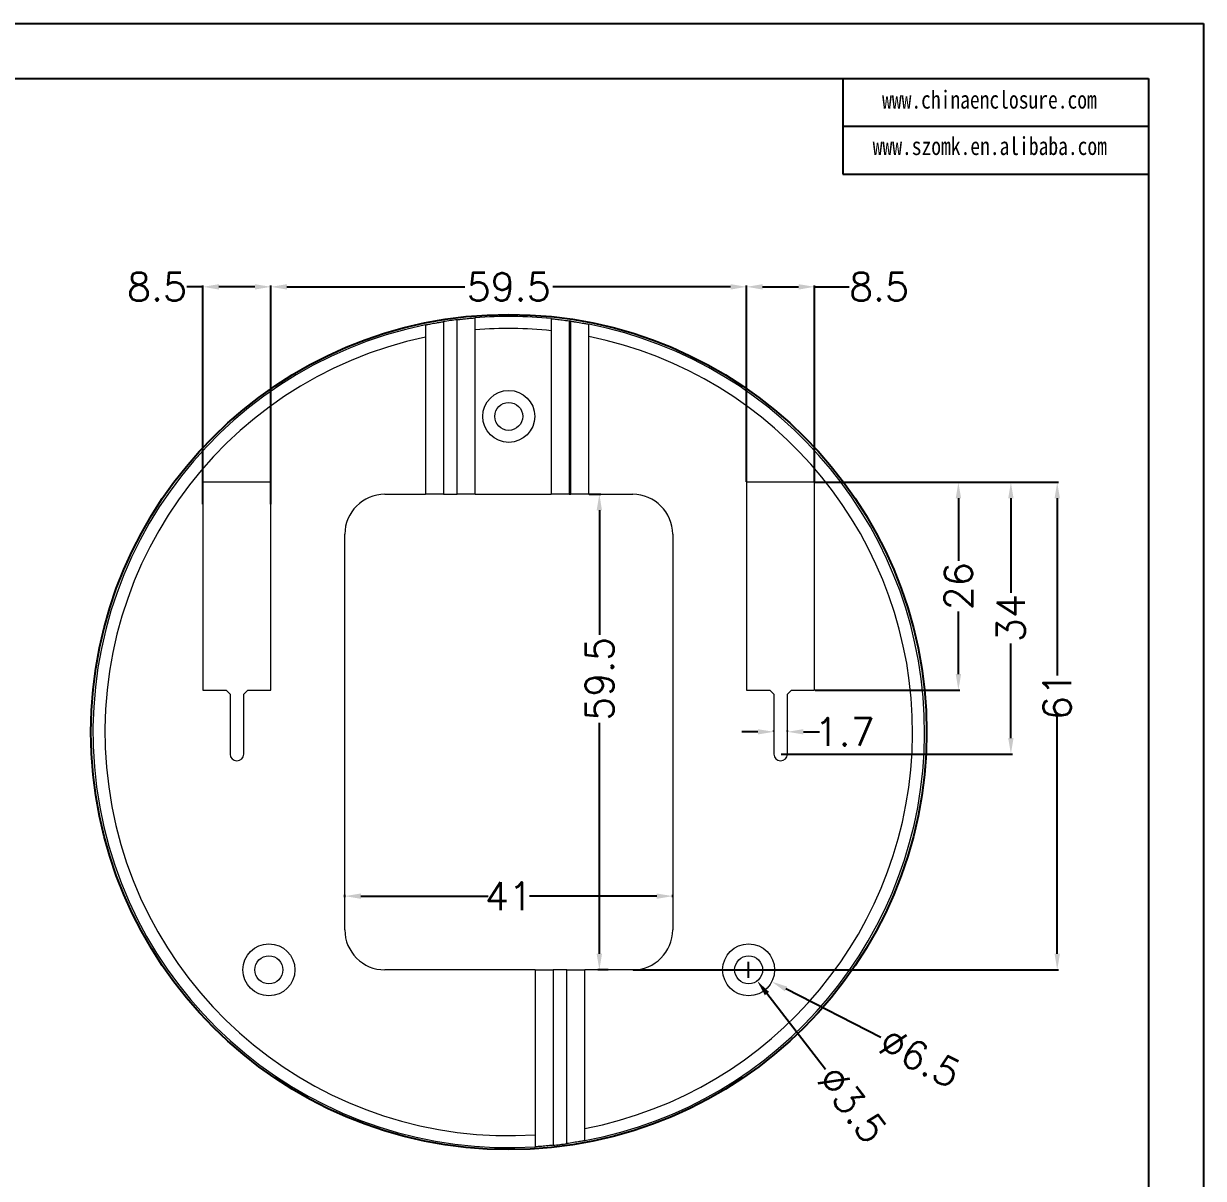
# Model space of a CAD drawing. Header units: inches. Extents: x 2104 to 3832, y 410 to 823.
# Drawn here: x 3684.6 to 3832.2, y 554.3 to 698.8 of the extents above; entities that cross this region are included whole.
import ezdxf

# ---------------------------------------------------------------- set-up
doc = ezdxf.new("R2010")
doc.units = ezdxf.units.IN
doc.layers.add('文字', color=81, linetype='Continuous')
doc.styles.get("Standard").update_dxf_attribs({"font": 'txt', "bigfont": 'gbcbig.shx'})
doc.styles.add('宋体', font='', dxfattribs={"width": 0.8, "height": 3.5})
doc.styles.get('宋体').set_extended_font_data('SimSun')
doc.dimstyles.new('3.5', dxfattribs={"dimtxt": 3.5, "dimasz": 2, "dimexe": 0.18, "dimexo": 0.0625, "dimgap": 0.25, "dimtad": 0, "dimzin": 12, "dimdsep": 46, "dimtxsty": 'Standard', "dimcen": 1, "dimclrd": 3, "dimclre": 3, "dimadec": 0, "dimazin": 0, "dimtfac": 1, "dimtofl": 0, "dimtmove": 0, "dimatfit": 3, "dimfxl": 1, "dimtolj": 1, "dimtzin": 0, "dimarcsym": 0})

# ---------------------------------------------------------------- blocks, each defined once
blk = doc.blocks.new('*D57')
at = {"color": 3, "lineweight": -2}
for p, q in [((3715.57, 641.46), (3715.57, 666.04)), ((3717.57, 665.86), (3739.82, 665.86)), ((3773.07, 665.86), (3750.82, 665.86)), ((3775.07, 641.46), (3775.07, 666.04))]:
    blk.add_line(p, q, dxfattribs=at)
at = {"color": 3}
for points in [[(3717.57, 666.19), (3717.57, 665.52), (3715.57, 665.86)], [(3773.07, 666.19), (3773.07, 665.52), (3775.07, 665.86)]]:
    blk.add_solid(points, dxfattribs=at)
at = {"layer": 'Defpoints', "color": 0}
for p in [(3775.07, 665.86), (3715.57, 641.4), (3775.07, 641.4)]:
    blk.add_point(p, dxfattribs=at)
at = {"color": 0, "insert": (3745.32, 665.86), "char_height": 3.5, "attachment_point": 5}
blk.add_mtext('\\A1;59.5', dxfattribs=at)
blk = doc.blocks.new('*D58')
at = {"color": 3, "lineweight": -2}
for p, q in [((3707.07, 665.86), (3705.07, 665.86)), ((3707.07, 638.65), (3707.07, 666.04)), ((3713.57, 665.86), (3709.07, 665.86)), ((3715.57, 638.65), (3715.57, 666.04))]:
    blk.add_line(p, q, dxfattribs=at)
at = {"color": 3}
for points in [[(3709.07, 666.19), (3709.07, 665.52), (3707.07, 665.86)], [(3713.57, 666.19), (3713.57, 665.52), (3715.57, 665.86)]]:
    blk.add_solid(points, dxfattribs=at)
at = {"layer": 'Defpoints', "color": 0}
for p in [(3707.07, 665.86), (3707.07, 638.59), (3715.57, 638.59)]:
    blk.add_point(p, dxfattribs=at)
at = {"color": 0, "insert": (3701.32, 665.86), "char_height": 3.5, "attachment_point": 5}
blk.add_mtext('\\A1;8.5', dxfattribs=at)
blk = doc.blocks.new('*D59')
at = {"color": 3, "lineweight": -2}
for p, q in [((3775.07, 641.46), (3775.07, 666.04)), ((3777.07, 665.86), (3781.57, 665.86)), ((3783.57, 641.46), (3783.57, 666.04)), ((3783.57, 665.86), (3787.88, 665.86))]:
    blk.add_line(p, q, dxfattribs=at)
at = {"color": 3}
for points in [[(3777.07, 666.19), (3777.07, 665.52), (3775.07, 665.86)], [(3781.57, 666.19), (3781.57, 665.52), (3783.57, 665.86)]]:
    blk.add_solid(points, dxfattribs=at)
at = {"layer": 'Defpoints', "color": 0}
for p in [(3783.57, 665.86), (3775.07, 641.4), (3783.57, 641.4)]:
    blk.add_point(p, dxfattribs=at)
at = {"color": 0, "insert": (3791.63, 665.86), "char_height": 3.5, "attachment_point": 5}
blk.add_mtext('\\A1;8.5', dxfattribs=at)
blk = doc.blocks.new('*D60')
at = {"color": 3, "lineweight": -2}
for p, q in [((3775.32, 579.4), (3775.32, 581.4)), ((3774.32, 580.4), (3776.32, 580.4)), ((3791.86, 571.92), (3779.99, 578))]:
    blk.add_line(p, q, dxfattribs=at)
at = {"color": 3}
blk.add_solid([(3780.14, 578.3), (3779.84, 577.71), (3778.21, 578.92)], dxfattribs=at)
at = {"layer": 'Defpoints', "color": 0}
for p in [(3772.43, 581.88), (3778.21, 578.92)]:
    blk.add_point(p, dxfattribs=at)
at = {"color": 0, "insert": (3796.75, 569.41), "char_height": 3.5, "attachment_point": 5, "rotation": 332.8599}
blk.add_mtext('\\A1;∅6.5', dxfattribs=at)
blk = doc.blocks.new('*D61')
at = {"color": 3, "lineweight": -2}
for p, q in [((3775.32, 579.4), (3775.32, 581.4)), ((3774.32, 580.4), (3776.32, 580.4)), ((3784.94, 567.91), (3777.61, 577.43))]:
    blk.add_line(p, q, dxfattribs=at)
at = {"color": 3}
blk.add_solid([(3777.87, 577.63), (3777.34, 577.22), (3776.39, 579.01)], dxfattribs=at)
at = {"layer": 'Defpoints', "color": 0}
for p in [(3774.25, 581.79), (3776.39, 579.01)]:
    blk.add_point(p, dxfattribs=at)
at = {"color": 0, "insert": (3788.29, 563.55), "char_height": 3.5, "attachment_point": 5, "rotation": 307.5894}
blk.add_mtext('\\A1;∅3.5', dxfattribs=at)
blk = doc.blocks.new('*D63')
at = {"color": 3, "lineweight": -2}
for p, q in [((3755.38, 639.9), (3756.83, 639.9)), ((3756.65, 637.9), (3756.65, 622.31)), ((3756.65, 582.4), (3756.65, 611.31)), ((3757.76, 580.4), (3756.47, 580.4))]:
    blk.add_line(p, q, dxfattribs=at)
at = {"color": 3}
for points in [[(3756.31, 637.9), (3756.98, 637.9), (3756.65, 639.9)], [(3756.31, 582.4), (3756.98, 582.4), (3756.65, 580.4)]]:
    blk.add_solid(points, dxfattribs=at)
at = {"layer": 'Defpoints', "color": 0}
for p in [(3755.32, 639.9), (3756.65, 580.4), (3757.82, 580.4)]:
    blk.add_point(p, dxfattribs=at)
at = {"color": 0, "insert": (3756.65, 616.81), "char_height": 3.5, "attachment_point": 5, "rotation": 90}
blk.add_mtext('\\A1;59.5', dxfattribs=at)
blk = doc.blocks.new('*D64')
at = {"color": 3, "lineweight": -2}
for p, q in [((3783.63, 641.4), (3801.73, 641.4)), ((3801.55, 639.4), (3801.55, 631.57)), ((3801.55, 617.4), (3801.55, 625.23)), ((3783.63, 615.4), (3801.73, 615.4))]:
    blk.add_line(p, q, dxfattribs=at)
at = {"color": 3}
for points in [[(3801.22, 639.4), (3801.89, 639.4), (3801.55, 641.4)], [(3801.22, 617.4), (3801.89, 617.4), (3801.55, 615.4)]]:
    blk.add_solid(points, dxfattribs=at)
at = {"layer": 'Defpoints', "color": 0}
for p in [(3783.57, 641.4), (3801.55, 641.4), (3783.57, 615.4)]:
    blk.add_point(p, dxfattribs=at)
at = {"color": 0, "insert": (3801.55, 628.4), "char_height": 3.5, "attachment_point": 5, "rotation": 90}
blk.add_mtext('\\A1;26', dxfattribs=at)
blk = doc.blocks.new('*D65')
at = {"color": 3, "lineweight": -2}
for p, q in [((3783.63, 641.4), (3808.3, 641.4)), ((3808.12, 639.4), (3808.12, 627.57)), ((3808.12, 609.4), (3808.12, 621.23)), ((3779.38, 607.4), (3808.3, 607.4))]:
    blk.add_line(p, q, dxfattribs=at)
at = {"color": 3}
for points in [[(3807.78, 639.4), (3808.45, 639.4), (3808.12, 641.4)], [(3807.78, 609.4), (3808.45, 609.4), (3808.12, 607.4)]]:
    blk.add_solid(points, dxfattribs=at)
at = {"layer": 'Defpoints', "color": 0}
for p in [(3783.57, 641.4), (3779.32, 607.4), (3808.12, 607.4)]:
    blk.add_point(p, dxfattribs=at)
at = {"color": 0, "insert": (3808.12, 624.4), "char_height": 3.5, "attachment_point": 5, "rotation": 90}
blk.add_mtext('\\A1;34', dxfattribs=at)
blk = doc.blocks.new('*D67')
at = {"color": 3, "lineweight": -2}
for p, q in [((3783.63, 641.4), (3814.09, 641.4)), ((3813.91, 639.4), (3813.91, 617.23)), ((3813.91, 582.4), (3813.91, 612.06)), ((3760.88, 580.4), (3814.09, 580.4))]:
    blk.add_line(p, q, dxfattribs=at)
at = {"color": 3}
for points in [[(3813.58, 639.4), (3814.25, 639.4), (3813.91, 641.4)], [(3813.58, 582.4), (3814.25, 582.4), (3813.91, 580.4)]]:
    blk.add_solid(points, dxfattribs=at)
at = {"layer": 'Defpoints', "color": 0}
for p in [(3783.57, 641.4), (3760.82, 580.4), (3813.91, 580.4)]:
    blk.add_point(p, dxfattribs=at)
at = {"color": 0, "insert": (3813.91, 614.65), "char_height": 3.5, "attachment_point": 5, "rotation": 90}
blk.add_mtext('\\A1;61', dxfattribs=at)
blk = doc.blocks.new('*D128')
at = {"color": 3, "lineweight": -2}
for p, q in [((3776.47, 610.18), (3774.47, 610.18)), ((3778.47, 610.24), (3778.47, 610.36)), ((3780.17, 610.24), (3780.17, 610.36)), ((3782.17, 610.18), (3784.17, 610.18))]:
    blk.add_line(p, q, dxfattribs=at)
at = {"color": 3}
for points in [[(3776.47, 610.51), (3776.47, 609.85), (3778.47, 610.18)], [(3782.17, 610.51), (3782.17, 609.85), (3780.17, 610.18)]]:
    blk.add_solid(points, dxfattribs=at)
at = {"layer": 'Defpoints', "color": 0}
for p in [(3778.47, 610.18), (3780.17, 610.18), (3780.17, 610.18)]:
    blk.add_point(p, dxfattribs=at)
at = {"color": 0, "insert": (3787.34, 610.18), "char_height": 3.5, "attachment_point": 5}
blk.add_mtext('\\A1;1.7', dxfattribs=at)
blk = doc.blocks.new('*D129')
at = {"color": 3, "lineweight": -2}
for p, q in [((3724.82, 589.51), (3724.82, 589.8)), ((3726.82, 589.62), (3742.74, 589.62)), ((3763.82, 589.62), (3747.9, 589.62)), ((3765.82, 589.51), (3765.82, 589.8))]:
    blk.add_line(p, q, dxfattribs=at)
at = {"color": 3}
for points in [[(3726.82, 589.95), (3726.82, 589.28), (3724.82, 589.62)], [(3763.82, 589.95), (3763.82, 589.28), (3765.82, 589.62)]]:
    blk.add_solid(points, dxfattribs=at)
at = {"layer": 'Defpoints', "color": 0}
for p in [(3724.82, 589.44), (3765.82, 589.62), (3765.82, 589.44)]:
    blk.add_point(p, dxfattribs=at)
at = {"color": 0, "insert": (3745.32, 589.62), "char_height": 3.5, "attachment_point": 5}
blk.add_mtext('\\A1;41', dxfattribs=at)

msp = doc.modelspace()

# ---------------------------------------------------------------- linework, layer by layer
for p, q in [((3423.462, 698.799), (3832.193, 698.799)), ((3832.193, 698.799), (3832.193, 409.797)), ((3434.038, 691.918), (3825.312, 691.918)), ((3787.085, 691.918), (3787.085, 679.972)), ((3825.312, 691.918), (3825.312, 416.678)), ((3787.085, 685.945), (3825.312, 685.945)), ((3787.085, 679.972), (3825.312, 679.972))]:
    msp.add_line(p, q)
at = {"color": 7, "linetype": 'Continuous', "lineweight": 15}
for p, q in [((3737.169, 661.506), (3737.169, 639.899)), ((3738.869, 639.899), (3738.869, 661.747)), ((3741.119, 660.474), (3741.119, 661.979)), ((3750.619, 661.878), (3750.619, 660.37)), ((3752.869, 661.598), (3752.869, 639.899)), ((3753.069, 639.899), (3753.069, 661.568)), ((3734.919, 659.566), (3734.919, 639.899)), ((3741.119, 639.899), (3741.119, 660.474)), ((3750.619, 660.37), (3750.619, 639.899)), ((3755.319, 639.899), (3755.319, 659.649)), ((3715.569, 641.399), (3707.069, 641.399)), ((3707.069, 641.399), (3707.069, 615.399)), ((3715.569, 615.399), (3715.569, 641.399)), ((3783.569, 641.399), (3775.069, 641.399)), ((3775.069, 641.399), (3775.069, 615.399)), ((3783.569, 615.399), (3783.569, 641.399)), ((3729.819, 639.899), (3734.919, 639.899)), ((3737.169, 639.899), (3734.919, 639.899)), ((3737.169, 639.899), (3738.869, 639.899)), ((3741.119, 639.899), (3738.869, 639.899)), ((3741.119, 639.899), (3750.619, 639.899)), ((3752.869, 639.899), (3750.619, 639.899)), ((3752.869, 639.899), (3753.069, 639.899)), ((3755.319, 639.899), (3753.069, 639.899)), ((3755.319, 639.899), (3760.819, 639.899)), ((3724.819, 585.399), (3724.819, 634.899)), ((3765.819, 634.899), (3765.819, 585.399)), ((3707.069, 615.399), (3709.969, 615.399)), ((3710.469, 614.899), (3709.969, 615.399)), ((3712.669, 615.399), (3712.169, 614.899)), ((3712.669, 615.399), (3715.569, 615.399)), ((3775.069, 615.399), (3777.969, 615.399)), ((3778.469, 614.899), (3777.969, 615.399)), ((3780.669, 615.399), (3780.169, 614.899)), ((3780.669, 615.399), (3783.569, 615.399)), ((3710.469, 614.899), (3710.469, 607.399)), ((3712.169, 607.399), (3712.169, 614.899)), ((3778.469, 614.899), (3778.469, 607.399)), ((3780.169, 607.399), (3780.169, 614.899)), ((3748.619, 580.399), (3729.819, 580.399)), ((3748.619, 580.399), (3748.619, 559.757)), ((3748.619, 580.399), (3750.869, 580.399)), ((3750.869, 580.399), (3750.869, 558.446)), ((3752.569, 580.399), (3750.869, 580.399)), ((3752.569, 558.656), (3752.569, 580.399)), ((3752.569, 580.399), (3754.819, 580.399)), ((3760.819, 580.399), (3754.819, 580.399)), ((3754.819, 560.55), (3754.819, 580.399)), ((3748.619, 559.757), (3748.619, 558.253))]:
    msp.add_line(p, q, dxfattribs=at)
msp.add_circle((3745.319, 610.149), 52.25)
for centre, radius in [((3745.319, 649.649), 3.25), ((3745.319, 649.649), 1.75), ((3715.319, 580.399), 3.25), ((3775.319, 580.399), 3.25), ((3715.319, 580.399), 1.75), ((3775.319, 580.399), 1.75)]:
    msp.add_circle(centre, radius, dxfattribs=at)
for centre, radius, start, end in [((3745.319, 610.149), 52, 101.53696, 273.63852), ((3745.319, 610.149), 52, 97.12523, 99.01719), ((3745.319, 610.149), 52, 84.15008, 94.63278), ((3745.319, 610.149), 52, 81.42879, 81.65158), ((3745.319, 610.149), 52, 280.52662, 78.91251), ((3745.319, 610.149), 50.5, 101.88457, 273.74675), ((3745.319, 610.149), 50.5, 83.97569, 94.7707), ((3745.319, 610.149), 50.5, 280.84302, 78.57881), ((3729.819, 634.899), 5, 90, 180), ((3760.819, 634.899), 5, 0, 90), ((3711.319, 607.399), 0.85, 180, 0), ((3779.319, 607.399), 0.85, 180, 0), ((3729.819, 585.399), 5, 180, 270), ((3760.819, 585.399), 5, 270, 0), ((3745.319, 610.149), 52, 276.12689, 278.01446)]:
    msp.add_arc(centre, radius, start, end, dxfattribs=at)
for points, knots in [([(3734.919, 661.098), (3734.919, 661.098), (3734.934, 661.101), (3734.992, 661.113), (3735.036, 661.122), (3735.15, 661.145), (3735.22, 661.158), (3735.384, 661.191), (3735.479, 661.209), (3735.791, 661.269), (3736.041, 661.315), (3736.445, 661.386), (3736.587, 661.41), (3736.875, 661.459), (3737.021, 661.482), (3737.169, 661.506)], [0, 0, 0, 0, 0.125, 0.125, 0.25, 0.25, 0.375, 0.375, 0.5, 0.5, 0.75, 0.75, 0.875, 0.875, 1, 1, 1, 1]), ([(3738.869, 661.747), (3739.017, 661.765), (3739.163, 661.783), (3739.449, 661.816), (3739.591, 661.832), (3739.863, 661.862), (3739.992, 661.875), (3740.237, 661.9), (3740.353, 661.911), (3740.561, 661.931), (3740.654, 661.939), (3740.819, 661.954), (3740.89, 661.96), (3741.059, 661.974), (3741.119, 661.979), (3741.119, 661.979)], [0, 0, 0, 0, 0.125, 0.125, 0.25, 0.25, 0.375, 0.375, 0.5, 0.5, 0.625, 0.625, 0.75, 0.75, 1, 1, 1, 1]), ([(3750.619, 661.878), (3750.619, 661.878), (3750.634, 661.876), (3750.691, 661.87), (3750.735, 661.866), (3750.849, 661.854), (3750.918, 661.846), (3751.082, 661.828), (3751.177, 661.818), (3751.489, 661.782), (3751.74, 661.751), (3752.28, 661.681), (3752.574, 661.641), (3752.869, 661.598)], [0, 0, 0, 0, 0.125, 0.125, 0.25, 0.25, 0.375, 0.375, 0.5, 0.5, 0.75, 0.75, 1, 1, 1, 1]), ([(3753.069, 661.568), (3753.217, 661.546), (3753.363, 661.523), (3753.649, 661.477), (3753.791, 661.454), (3754.062, 661.409), (3754.191, 661.386), (3754.435, 661.344), (3754.551, 661.323), (3754.759, 661.285), (3754.852, 661.267), (3755.017, 661.236), (3755.088, 661.223), (3755.259, 661.19), (3755.319, 661.178), (3755.319, 661.178)], [0, 0, 0, 0, 0.125, 0.125, 0.25, 0.25, 0.375, 0.375, 0.5, 0.5, 0.625, 0.625, 0.75, 0.75, 1, 1, 1, 1]), ([(3750.869, 558.446), (3750.721, 558.43), (3750.576, 558.415), (3750.289, 558.386), (3750.146, 558.373), (3749.874, 558.348), (3749.745, 558.337), (3749.501, 558.317), (3749.385, 558.308), (3749.177, 558.292), (3749.083, 558.285), (3748.919, 558.273), (3748.848, 558.268), (3748.679, 558.257), (3748.619, 558.253), (3748.619, 558.253)], [0, 0, 0, 0, 0.125, 0.125, 0.25, 0.25, 0.375, 0.375, 0.5, 0.5, 0.625, 0.625, 0.75, 0.75, 1, 1, 1, 1]), ([(3754.819, 559.024), (3754.819, 559.024), (3754.804, 559.021), (3754.747, 559.01), (3754.703, 559.002), (3754.589, 558.981), (3754.52, 558.969), (3754.355, 558.94), (3754.26, 558.923), (3753.949, 558.869), (3753.698, 558.827), (3753.159, 558.742), (3752.865, 558.698), (3752.569, 558.656)], [0, 0, 0, 0, 0.125, 0.125, 0.25, 0.25, 0.375, 0.375, 0.5, 0.5, 0.75, 0.75, 1, 1, 1, 1])]:
    msp.add_open_spline(points, degree=3, knots=knots, dxfattribs=at)
for points in [[(3734.919, 661.098), (3734.919, 660.587), (3734.919, 660.077), (3734.919, 659.566)], [(3755.319, 659.649), (3755.319, 660.159), (3755.319, 660.668), (3755.319, 661.178)], [(3754.819, 559.024), (3754.819, 559.532), (3754.819, 560.041), (3754.819, 560.55)]]:
    msp.add_open_spline(points, degree=3, dxfattribs=at)

# ---------------------------------------------------------------- texts
at = {"layer": '文字', "color": 0, "char_height": 2.2427, "width": 39.40203, "attachment_point": 1, "style": '宋体'}
for s, insert in [('www.chinaenclosure.com', (3792.009, 690.405)), ('www.szomk.en.alibaba.com', (3790.837, 684.598))]:
    msp.add_mtext(s, dxfattribs=dict(at, insert=insert))

# ---------------------------------------------------------------- dimensions: what is measured, and where the dimension line sits
for base, p1, p2, picture, middle in [((3707.069, 665.858), (3715.569, 638.586), (3707.069, 638.586), '*D58', (3701.319, 665.858)), ((3783.569, 665.858), (3775.069, 641.399), (3783.569, 641.399), '*D59', (3791.63, 665.858))]:
    dim = msp.add_linear_dim(base=base, p1=p1, p2=p2, dimstyle='3.5')
    dim.commit()
    dim.dimension.update_dxf_attribs({"geometry": picture, "text_midpoint": middle, "dimtype": 160})
for base, p1, p2, picture, middle in [((3775.069, 665.858), (3715.569, 641.399), (3775.069, 641.399), '*D57', (3745.319, 665.858)), ((3780.169, 610.181), (3778.469, 610.181), (3780.169, 610.181), '*D128', (3787.336, 610.181)), ((3765.819, 589.618), (3724.819, 589.445), (3765.819, 589.445), '*D129', (3745.319, 589.618))]:
    dim = msp.add_linear_dim(base=base, p1=p1, p2=p2, dimstyle='3.5')
    dim.commit()
    dim.dimension.update_dxf_attribs({"geometry": picture, "text_midpoint": middle})
for base, p1, p2, picture, middle in [((3813.914, 580.399), (3783.569, 641.399), (3760.819, 580.399), '*D67', (3813.914, 614.648)), ((3808.116, 607.399), (3783.569, 641.399), (3779.319, 607.399), '*D65', (3808.116, 624.399)), ((3756.648, 580.399), (3755.319, 639.899), (3757.819, 580.399), '*D63', (3756.648, 616.812))]:
    dim = msp.add_linear_dim(base=base, p1=p1, p2=p2, angle=90, dimstyle='3.5')
    dim.commit()
    dim.dimension.update_dxf_attribs({"geometry": picture, "text_midpoint": middle, "dimtype": 160})
dim = msp.add_linear_dim(base=(3801.555, 641.399), p1=(3783.569, 615.399), p2=(3783.569, 641.399), angle=90, dimstyle='3.5')
dim.commit()
dim.dimension.update_dxf_attribs({"geometry": '*D64', "text_midpoint": (3801.555, 628.399)})
for p1, p2, picture, middle in [((3772.427, 581.881), (3778.211, 578.916), '*D60', (3796.754, 569.411)), ((3774.252, 581.785), (3776.387, 579.012), '*D61', (3788.291, 563.548))]:
    dim = msp.add_diameter_dim_2p(p1=p1, p2=p2, dimstyle='3.5')
    dim.commit()
    dim.dimension.update_dxf_attribs({"geometry": picture, "text_midpoint": middle, "dimtype": 163})

doc.saveas('drawing.dxf')
